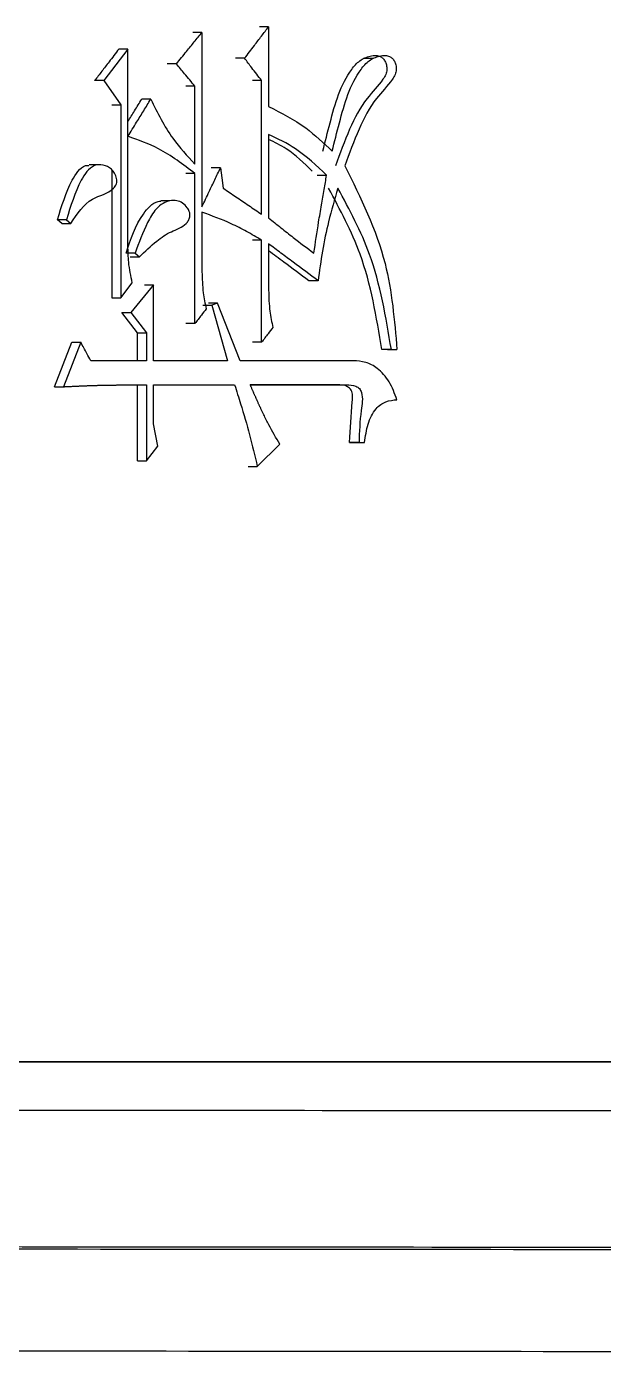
# Model space of a CAD drawing. Header units: millimetres. Extents: x 2278 to 4715, y 679 to 2402.
# Drawn here: x 3381.88 to 3385.24, y 967.15 to 974.95 of the extents above; entities that cross this region are included whole.
import ezdxf

# ---------------------------------------------------------------- set-up
doc = ezdxf.new("R2010")
doc.units = ezdxf.units.MM

msp = doc.modelspace()

# ---------------------------------------------------------------- linework, layer by layer
at = {"color": 7, "linetype": 'Continuous', "lineweight": 25}
for p, q in [((3382.8977, 974.917), (3382.8443, 974.917)), ((3382.8977, 974.917), (3382.8977, 973.9002)), ((3383.286, 974.9495), (3383.2322, 974.9495)), ((3383.286, 974.9495), (3383.286, 974.4842)), ((3382.4664, 974.8197), (3382.325, 974.6358)), ((3382.4664, 974.8197), (3382.4135, 974.8197)), ((3382.4664, 974.3113), (3382.4664, 974.8197)), ((3382.7486, 974.7331), (3382.6954, 974.7331)), ((3383.1457, 974.7656), (3383.092, 974.7656)), ((3383.8938, 974.7644), (3383.8388, 974.7644)), ((3382.325, 974.6358), (3382.2723, 974.6358)), ((3382.325, 974.6358), (3382.4248, 974.4951)), ((3382.8563, 974.6033), (3382.803, 974.6033)), ((3382.8563, 974.149), (3382.8563, 974.6033)), ((3383.2448, 974.6358), (3383.191, 974.6358)), ((3383.2448, 973.8569), (3383.2448, 974.6358)), ((3382.372, 974.4951), (3382.4248, 974.4951)), ((3382.4248, 974.4951), (3382.4248, 973.3701)), ((3382.5993, 974.5276), (3382.5463, 974.5276)), ((3382.4664, 973.673), (3382.4664, 974.3111)), ((3383.286, 974.3221), (3383.286, 973.8353)), ((3382.2925, 974.1455), (3382.2395, 974.1455)), ((3382.372, 974.1157), (3382.372, 973.3701)), ((3383.0053, 974.1274), (3382.9517, 974.1274)), ((3382.8563, 974.0948), (3382.803, 974.0948)), ((3382.8563, 973.2187), (3382.8563, 974.0948)), ((3383.5693, 974.0841), (3383.6236, 974.0841)), ((3382.7107, 973.9348), (3382.6572, 973.9348)), ((3382.081, 973.8028), (3382.056, 973.8245)), ((3382.081, 973.8028), (3382.1334, 973.8028)), ((3382.1083, 973.8245), (3382.1334, 973.8028)), ((3382.8977, 973.8677), (3382.8977, 973.5216)), ((3383.2448, 973.7055), (3383.191, 973.7055)), ((3383.2448, 973.1105), (3383.2448, 973.7055)), ((3383.286, 973.6839), (3383.286, 973.4134)), ((3382.4799, 973.6082), (3382.5328, 973.6082)), ((3382.4248, 973.3701), (3382.4913, 973.4567)), ((3382.6159, 973.4459), (3382.483, 973.2836)), ((3382.5629, 973.4459), (3382.6159, 973.4459)), ((3382.6159, 973.0024), (3382.6159, 973.4459)), ((3383.5742, 973.4675), (3383.52, 973.4675)), ((3382.372, 973.3701), (3382.4248, 973.3701)), ((3382.9022, 973.3269), (3382.9556, 973.3269)), ((3382.9887, 973.3377), (3382.9352, 973.3377)), ((3382.9887, 973.3377), (3382.9556, 973.3269)), ((3382.9556, 973.3269), (3383.0466, 973.0024)), ((3383.121, 973.0024), (3382.9887, 973.3377)), ((3382.4301, 973.2836), (3382.483, 973.2836)), ((3382.5214, 973.1646), (3382.4301, 973.2836)), ((3382.483, 973.2836), (3382.5744, 973.1646)), ((3382.8563, 973.2187), (3382.803, 973.2187)), ((3382.0393, 972.8509), (3382.1392, 973.1105)), ((3382.1917, 973.1105), (3382.0917, 972.8509)), ((3382.1392, 973.1105), (3382.1917, 973.1105)), ((3382.5214, 973.1646), (3382.5744, 973.1646)), ((3382.5214, 973.0024), (3382.5214, 973.1646)), ((3382.5744, 973.1646), (3382.5744, 973.0024)), ((3383.2448, 973.1105), (3383.191, 973.1105)), ((3384.0008, 973.0673), (3383.9459, 973.0673)), ((3383.9788, 973.0673), (3384.0336, 973.0673)), ((3384.0008, 973.0673), (3384.0336, 973.0673)), ((3382.5744, 973.0024), (3382.25, 973.0024)), ((3383.0466, 973.0024), (3382.6159, 973.0024)), ((3383.7796, 973.0024), (3383.121, 973.0024)), ((3382.5214, 972.4182), (3382.5214, 972.8617)), ((3382.5744, 972.8617), (3382.5744, 972.4182)), ((3382.6159, 972.8617), (3383.0879, 972.8617)), ((3382.6159, 972.6346), (3382.6159, 972.8617)), ((3383.0343, 972.8617), (3383.0879, 972.8617)), ((3383.1788, 972.8617), (3383.7386, 972.8617)), ((3383.6841, 972.8617), (3383.1788, 972.8617)), ((3383.6843, 972.8617), (3383.7389, 972.8617)), ((3382.0393, 972.8509), (3382.0917, 972.8509)), ((3382.6408, 972.5048), (3382.6159, 972.6346)), ((3382.5744, 972.4182), (3382.6408, 972.5048)), ((3383.22, 972.3858), (3383.352, 972.5156)), ((3383.8124, 972.5264), (3383.7579, 972.5264)), ((3383.7907, 972.5264), (3383.8452, 972.5264)), ((3383.8124, 972.5264), (3383.8452, 972.5264)), ((3383.1663, 972.3858), (3383.22, 972.3858))]:
    msp.add_line(p, q, dxfattribs=at)
at = {"color": 7, "linetype": 'Continuous', "lineweight": 25, "flags": 128}
for points in [[(3383.0053, 974.1274), (3383.0135, 974.0679), (3383.0218, 974.0084)], [(3382.1083, 973.8245), (3382.0886, 973.8245), (3382.0723, 973.8245), (3382.056, 973.8245)], [(3382.5079, 973.6298), (3382.4886, 973.6298), (3382.4718, 973.6298), (3382.455, 973.6298)], [(3382.5079, 973.6298), (3382.5204, 973.619), (3382.5328, 973.6082)], [(3382.5214, 972.4182), (3382.5346, 972.4182), (3382.5479, 972.4182), (3382.5744, 972.4182)]]:
    msp.add_lwpolyline(points, dxfattribs=at)
at = {"color": 7, "linetype": 'Continuous', "lineweight": 25}
for points, knots in [([(3382.7486, 974.7331), (3382.7683, 974.7574), (3382.803, 974.8002), (3382.8527, 974.8615), (3382.8827, 974.8985), (3382.8977, 974.917)], [0, 0, 0, 0, 0.396526, 0.698263, 1, 1, 1, 1]), ([(3383.1457, 974.7656), (3383.1648, 974.7905), (3383.1977, 974.8337), (3383.2445, 974.895), (3383.2722, 974.9313), (3383.286, 974.9495)], [0, 0, 0, 0, 0.407195, 0.703597, 1, 1, 1, 1]), ([(3382.4135, 974.8197), (3382.3944, 974.7947), (3382.3612, 974.7516), (3382.3142, 974.6903), (3382.2863, 974.6539), (3382.2723, 974.6358)], [0, 0, 0, 0, 0.407433, 0.703716, 1, 1, 1, 1]), ([(3382.8563, 974.6033), (3382.8463, 974.6153), (3382.8264, 974.6394), (3382.7905, 974.6826), (3382.7646, 974.7139), (3382.7486, 974.7331)], [0, 0, 0, 0, 0.277776, 0.555554, 1, 1, 1, 1]), ([(3383.2448, 974.6358), (3383.2353, 974.6483), (3383.2162, 974.6732), (3383.1832, 974.7165), (3383.1597, 974.7473), (3383.1457, 974.7656)], [0, 0, 0, 0, 0.288433, 0.576865, 1, 1, 1, 1]), ([(3383.6021, 974.2247), (3383.6157, 974.2793), (3383.6568, 974.4441), (3383.7125, 974.6394), (3383.8152, 974.7557), (3383.8671, 974.7784), (3383.9079, 974.7837), (3383.9336, 974.7787), (3383.9518, 974.7668), (3383.9644, 974.7492), (3383.973, 974.7263), (3383.976, 974.6993), (3383.9696, 974.6689), (3383.9307, 974.6108), (3383.8427, 974.5237), (3383.7506, 974.3491), (3383.7014, 974.2104), (3383.6758, 974.1381)], [0, 0, 0, 0, 0.113914, 0.343514, 0.39365, 0.444093, 0.471622, 0.490424, 0.505143, 0.519852, 0.535775, 0.554403, 0.572991, 0.596467, 0.700314, 0.843728, 1, 1, 1, 1]), ([(3383.6565, 974.2247), (3383.6701, 974.2793), (3383.7112, 974.4441), (3383.767, 974.6394), (3383.8698, 974.7558), (3383.9219, 974.7784), (3383.9627, 974.7837), (3383.9885, 974.7787), (3384.0067, 974.7668), (3384.0193, 974.7491), (3384.0279, 974.7263), (3384.0309, 974.6992), (3384.0244, 974.6688), (3383.9854, 974.6107), (3383.8974, 974.5236), (3383.8051, 974.349), (3383.7559, 974.2104), (3383.7303, 974.1381)], [0, 0, 0, 0, 0.113866, 0.34337, 0.39359, 0.444116, 0.471653, 0.490478, 0.50521, 0.519932, 0.535866, 0.554481, 0.573032, 0.596509, 0.70042, 0.843829, 1, 1, 1, 1]), ([(3382.4663, 974.3112), (3382.4831, 974.3384), (3382.5136, 974.3881), (3382.558, 974.4603), (3382.5855, 974.5052), (3382.5993, 974.5276)], [0, 0, 0, 0, 0.377948, 0.688974, 1, 1, 1, 1]), ([(3382.4664, 974.3974), (3382.4792, 974.4183), (3382.5059, 974.4618), (3382.5325, 974.5052), (3382.5463, 974.5276)], [0, 0, 0, 0, 0.483308, 1, 1, 1, 1]), ([(3382.5993, 974.5276), (3382.6387, 974.4481), (3382.7089, 974.3067), (3382.8114, 974.197), (3382.8563, 974.149)], [0, 0, 0, 0, 0.562196, 1, 1, 1, 1]), ([(3383.286, 974.4842), (3383.3601, 974.4467), (3383.4934, 974.3792), (3383.6063, 974.2721), (3383.6564, 974.2247)], [0, 0, 0, 0, 0.556253, 1, 1, 1, 1]), ([(3382.8563, 974.0948), (3382.7875, 974.1471), (3382.6656, 974.2396), (3382.5268, 974.2894), (3382.4664, 974.3111)], [0, 0, 0, 0, 0.564258, 1, 1, 1, 1]), ([(3383.6236, 974.0841), (3383.5653, 974.1394), (3383.462, 974.2374), (3383.3395, 974.2964), (3383.286, 974.3221)], [0, 0, 0, 0, 0.563785, 1, 1, 1, 1]), ([(3383.5404, 974.1086), (3383.4917, 974.1554), (3383.4136, 974.2305), (3383.3209, 974.2759), (3383.286, 974.293)], [0, 0, 0, 0, 0.623667, 1, 1, 1, 1]), ([(3382.056, 973.8245), (3382.0801, 973.9047), (3382.1104, 974.0053), (3382.1724, 974.1057), (3382.2075, 974.1419), (3382.2322, 974.1414), (3382.2392, 974.1413)], [0, 0, 0, 0, 0.625775, 0.785774, 0.939583, 1, 1, 1, 1]), ([(3382.1334, 973.8028), (3382.1708, 973.8587), (3382.2369, 973.9575), (3382.3535, 973.9758), (3382.3927, 974.0198), (3382.3998, 974.0333), (3382.4025, 974.0492), (3382.4001, 974.0711), (3382.3902, 974.0966), (3382.3643, 974.1267), (3382.3234, 974.1476), (3382.2689, 974.1459), (3382.2248, 974.1069), (3382.163, 974.0039), (3382.1326, 973.904), (3382.1083, 973.8245)], [0, 0, 0, 0, 0.207477, 0.366822, 0.383118, 0.39879, 0.41441, 0.430881, 0.46509, 0.497024, 0.558703, 0.619218, 0.681584, 0.746434, 1, 1, 1, 1]), ([(3382.8977, 973.9002), (3382.9116, 973.9296), (3382.9365, 973.9821), (3382.9724, 974.0578), (3382.9943, 974.1042), (3383.0053, 974.1274)], [0, 0, 0, 0, 0.387874, 0.693937, 1, 1, 1, 1]), ([(3383.7302, 974.1381), (3383.8217, 973.9535), (3383.9865, 973.621), (3384.0191, 973.2378), (3384.0336, 973.0673)], [0, 0, 0, 0, 0.554855, 1, 1, 1, 1]), ([(3383.5496, 973.6298), (3383.5585, 973.6902), (3383.5724, 973.7839), (3383.5933, 973.9073), (3383.6088, 973.9984), (3383.6188, 974.0563), (3383.6236, 974.0841)], [0, 0, 0, 0, 0.3974374, 0.6170172, 0.8157107, 1, 1, 1, 1]), ([(3383.0218, 974.0084), (3383.0465, 973.9916), (3383.096, 973.958), (3383.1703, 973.9075), (3383.22, 973.8738), (3383.2448, 973.8569)], [0, 0, 0, 0, 0.331513, 0.665756, 1, 1, 1, 1]), ([(3383.6893, 974.0083), (3383.6702, 973.9436), (3383.6347, 973.8234), (3383.5979, 973.642), (3383.5821, 973.5258), (3383.5742, 973.4675)], [0, 0, 0, 0, 0.368096, 0.683267, 1, 1, 1, 1]), ([(3383.9459, 973.0672), (3383.9142, 973.2577), (3383.858, 973.5948), (3383.7025, 973.8829), (3383.6348, 974.0083)], [0, 0, 0, 0, 0.56483, 1, 1, 1, 1]), ([(3384.0008, 973.0672), (3383.969, 973.2577), (3383.9127, 973.5948), (3383.757, 973.8829), (3383.6893, 974.0083)], [0, 0, 0, 0, 0.564773, 1, 1, 1, 1]), ([(3382.455, 973.6298), (3382.4827, 973.7108), (3382.5173, 973.8124), (3382.5926, 973.9051), (3382.63, 973.9311), (3382.6526, 973.9321), (3382.6574, 973.9323)], [0, 0, 0, 0, 0.6392681, 0.8011578, 0.9582099, 1, 1, 1, 1]), ([(3382.5328, 973.6082), (3382.566, 973.6401), (3382.6242, 973.6961), (3382.7162, 973.7599), (3382.7892, 973.7793), (3382.8189, 973.8197), (3382.8265, 973.8383), (3382.828, 973.8568), (3382.8235, 973.8758), (3382.8099, 973.8994), (3382.7856, 973.9234), (3382.7497, 973.9384), (3382.7097, 973.937), (3382.6677, 973.9211), (3382.6199, 973.8801), (3382.5635, 973.7807), (3382.5302, 973.6901), (3382.5079, 973.6298)], [0, 0, 0, 0, 0.148754, 0.260728, 0.372296, 0.394322, 0.416456, 0.432197, 0.447933, 0.473769, 0.515229, 0.556405, 0.603707, 0.651901, 0.70837, 0.805731, 1, 1, 1, 1]), ([(3383.2448, 973.7055), (3383.2159, 973.7225), (3383.158, 973.7564), (3383.0438, 973.8156), (3382.9552, 973.8472), (3382.8977, 973.8677)], [0, 0, 0, 0, 0.259479, 0.519027, 1, 1, 1, 1]), ([(3383.286, 973.8353), (3383.3098, 973.8161), (3383.3573, 973.7776), (3383.4449, 973.7084), (3383.5094, 973.66), (3383.5496, 973.6298)], [0, 0, 0, 0, 0.273449, 0.546904, 1, 1, 1, 1]), ([(3382.4913, 973.4567), (3382.483, 973.4964), (3382.4683, 973.5676), (3382.467, 973.6407), (3382.4664, 973.673)], [0, 0, 0, 0, 0.558836, 1, 1, 1, 1]), ([(3383.5742, 973.4675), (3383.5259, 973.5038), (3383.4537, 973.5581), (3383.3576, 973.6302), (3383.3099, 973.666), (3383.286, 973.6839)], [0, 0, 0, 0, 0.503826, 0.751913, 1, 1, 1, 1]), ([(3383.52, 973.4675), (3383.4716, 973.5039), (3383.3937, 973.5625), (3383.3157, 973.6211), (3383.286, 973.6434)], [0, 0, 0, 0, 0.620419, 1, 1, 1, 1]), ([(3382.8977, 973.5216), (3382.8987, 973.4805), (3382.9005, 973.4073), (3382.9158, 973.3364), (3382.9225, 973.3052)], [0, 0, 0, 0, 0.561072, 1, 1, 1, 1]), ([(3383.286, 973.4134), (3383.287, 973.3723), (3383.2888, 973.2991), (3383.3041, 973.2282), (3383.3108, 973.1971)], [0, 0, 0, 0, 0.5610721, 1, 1, 1, 1]), ([(3382.9225, 973.3052), (3382.9131, 973.2929), (3382.8973, 973.2723), (3382.8753, 973.2434), (3382.8626, 973.227), (3382.8563, 973.2187)], [0, 0, 0, 0, 0.428361, 0.714181, 1, 1, 1, 1]), ([(3383.3108, 973.1971), (3383.3014, 973.1847), (3383.2856, 973.1641), (3383.2637, 973.1353), (3383.2511, 973.1188), (3383.2448, 973.1105)], [0, 0, 0, 0, 0.428361, 0.714181, 1, 1, 1, 1]), ([(3382.25, 973.0024), (3382.2425, 973.0164), (3382.2289, 973.0415), (3382.2095, 973.0776), (3382.1976, 973.0995), (3382.1917, 973.1105)], [0, 0, 0, 0, 0.39045, 0.695224, 1, 1, 1, 1]), ([(3384.0336, 972.7752), (3384.0201, 972.8113), (3383.9934, 972.8824), (3383.9272, 972.9578), (3383.8524, 972.9974), (3383.8038, 973.0007), (3383.7796, 973.0024)], [0, 0, 0, 0, 0.291064, 0.572494, 0.787521, 1, 1, 1, 1]), ([(3382.0917, 972.8509), (3382.0948, 972.8511), (3382.1009, 972.8514), (3382.1102, 972.8518), (3382.1195, 972.8523), (3382.1272, 972.8527), (3382.1349, 972.853), (3382.1411, 972.8533), (3382.1488, 972.8537), (3382.1565, 972.8541), (3382.1658, 972.8545), (3382.1735, 972.8548), (3382.1812, 972.8552), (3382.1874, 972.8555), (3382.1951, 972.8558), (3382.2013, 972.8561), (3382.209, 972.8564), (3382.2167, 972.8567), (3382.226, 972.8571), (3382.2337, 972.8574), (3382.2414, 972.8576), (3382.2476, 972.8579), (3382.2553, 972.8581), (3382.263, 972.8584), (3382.2707, 972.8586), (3382.2785, 972.8589), (3382.2862, 972.8591), (3382.2939, 972.8593), (3382.3016, 972.8595), (3382.3078, 972.8596), (3382.3155, 972.8598), (3382.3232, 972.86), (3382.3309, 972.8601), (3382.3386, 972.8603), (3382.3463, 972.8604), (3382.354, 972.8605), (3382.3617, 972.8606), (3382.3679, 972.8607), (3382.3756, 972.8608), (3382.3833, 972.8609), (3382.391, 972.861), (3382.3987, 972.8611), (3382.4065, 972.8612), (3382.4142, 972.8613), (3382.4219, 972.8613), (3382.4296, 972.8614), (3382.4373, 972.8614), (3382.445, 972.8615), (3382.4511, 972.8615), (3382.4588, 972.8615), (3382.4666, 972.8616), (3382.4743, 972.8616), (3382.482, 972.8616), (3382.4897, 972.8617), (3382.4974, 972.8617), (3382.5051, 972.8617), (3382.5112, 972.8617), (3382.5189, 972.8617), (3382.5266, 972.8617), (3382.5343, 972.8617), (3382.542, 972.8617), (3382.5497, 972.8617), (3382.5574, 972.8617), (3382.5656, 972.8617), (3382.5708, 972.8617), (3382.5744, 972.8617)], [0, 0, 0, 0, 0.019168, 0.038335, 0.057502, 0.07667, 0.086254, 0.105421, 0.115005, 0.134172, 0.15334, 0.172507, 0.182091, 0.201259, 0.210842, 0.23001, 0.239594, 0.258761, 0.277929, 0.297096, 0.30668, 0.325847, 0.335431, 0.354599, 0.373766, 0.38335, 0.402517, 0.421685, 0.431268, 0.450436, 0.46002, 0.479187, 0.498355, 0.507938, 0.527106, 0.546273, 0.555857, 0.575025, 0.584608, 0.603776, 0.622943, 0.632527, 0.651695, 0.670862, 0.680446, 0.699613, 0.718781, 0.728365, 0.747532, 0.757116, 0.776283, 0.795451, 0.805034, 0.824202, 0.843369, 0.852953, 0.872121, 0.881704, 0.900872, 0.920039, 0.929623, 0.948791, 0.967958, 0.977542, 1, 1, 1, 1]), ([(3383.0879, 972.8617), (3383.0995, 972.825), (3383.13, 972.7285), (3383.177, 972.5709), (3383.2057, 972.4475), (3383.22, 972.3858)], [0, 0, 0, 0, 0.234581, 0.616855, 1, 1, 1, 1]), ([(3383.352, 972.5156), (3383.3296, 972.5528), (3383.2959, 972.6087), (3383.2621, 972.6779), (3383.2455, 972.7127), (3383.2379, 972.729), (3383.2339, 972.7378), (3383.2316, 972.7428), (3383.2287, 972.7491), (3383.2264, 972.7541), (3383.2236, 972.7604), (3383.2213, 972.7654), (3383.219, 972.7705), (3383.2168, 972.7755), (3383.2145, 972.7806), (3383.2117, 972.7869), (3383.2095, 972.7919), (3383.2067, 972.7982), (3383.2044, 972.8033), (3383.2016, 972.8096), (3383.1994, 972.8147), (3383.1966, 972.821), (3383.1944, 972.8261), (3383.1916, 972.8324), (3383.1894, 972.8375), (3383.1866, 972.8438), (3383.1844, 972.8489), (3383.1816, 972.8553), (3383.1799, 972.8591), (3383.1788, 972.8617)], [0, 0, 0, 0, 0.340494, 0.510588, 0.595628, 0.638147, 0.648777, 0.670037, 0.680666, 0.701926, 0.712556, 0.733815, 0.744445, 0.755075, 0.776334, 0.786964, 0.808224, 0.818854, 0.840113, 0.850743, 0.872003, 0.882632, 0.903892, 0.914522, 0.935781, 0.946411, 0.967671, 0.9783, 1, 1, 1, 1]), ([(3383.7578, 972.5264), (3383.7616, 972.6054), (3383.7659, 972.6963), (3383.7766, 972.7976), (3383.7693, 972.8321), (3383.7363, 972.8621), (3383.7056, 972.8619), (3383.6841, 972.8617)], [0, 0, 0, 0, 0.575027, 0.661027, 0.741894, 0.819512, 1, 1, 1, 1]), ([(3383.7386, 972.8617), (3383.7577, 972.8614), (3383.7845, 972.861), (3383.8161, 972.8418), (3383.8388, 972.7935), (3383.8178, 972.6832), (3383.8145, 972.5877), (3383.8124, 972.5264)], [0, 0, 0, 0, 0.163972, 0.228894, 0.296062, 0.547773, 1, 1, 1, 1]), ([(3383.8452, 972.5264), (3383.8501, 972.5624), (3383.8596, 972.6332), (3383.9022, 972.7216), (3383.9675, 972.7694), (3384.0117, 972.7733), (3384.0336, 972.7752)], [0, 0, 0, 0, 0.292624, 0.57669, 0.790427, 1, 1, 1, 1]), ([(3383.7578, 972.5264), (3383.7639, 972.5264), (3383.7749, 972.5264), (3383.7858, 972.5264), (3383.7906, 972.5264)], [0, 0, 0, 0, 0.56, 1, 1, 1, 1]), ([(3394.7343, 968.9154), (3393.9971, 968.9153), (3392.3431, 968.9153), (3388.4934, 968.9153), (3384.2537, 968.9153), (3378.653, 968.9152), (3372.8012, 968.9152), (3366.6698, 968.9151), (3360.2744, 968.915), (3356.2806, 968.915), (3353.5763, 968.9149)], [0, 0, 0, 0, 0.0675233, 0.1515081, 0.3196482, 0.4036328, 0.5717715, 0.7399066, 0.8238912, 1, 1, 1, 1]), ([(3353.6845, 968.915), (3354.3309, 968.915), (3357.5662, 968.915), (3363.3181, 968.9151), (3369.5177, 968.9152), (3375.5272, 968.9152), (3380.1666, 968.9152), (3385.7038, 968.9153), (3389.9122, 968.9153), (3394.8467, 968.9154), (3399.4444, 968.9154), (3403.5395, 968.9154), (3407.2211, 968.9155), (3409.8296, 968.9155), (3412.6396, 968.9156), (3414.51, 968.9157), (3416.5382, 968.9157), (3417.2945, 968.9158), (3417.8232, 968.9159)], [0, 0, 0, 0, 0.020124, 0.100733, 0.181328, 0.221587, 0.302184, 0.342442, 0.423039, 0.463298, 0.543894, 0.624491, 0.664749, 0.745346, 0.785604, 0.8662, 0.906458, 1, 1, 1, 1]), ([(3346.5455, 968.6469), (3347.8178, 968.6469), (3350.1442, 968.6468), (3353.5077, 968.6464), (3356.6408, 968.6459), (3359.7569, 968.6451), (3362.8507, 968.6442), (3365.9162, 968.6431), (3368.9477, 968.6418), (3373.2017, 968.6397), (3378.7421, 968.6364), (3385.486, 968.6312), (3392.2136, 968.6245), (3397.9345, 968.6171), (3402.6551, 968.6095), (3406.4578, 968.6021), (3409.8919, 968.5938), (3412.8503, 968.5848), (3415.3038, 968.5751), (3416.3493, 968.5682), (3416.8811, 968.5648)], [0, 0, 0, 0, 0.037781, 0.069081, 0.100468, 0.131943, 0.163506, 0.195157, 0.226895, 0.258722, 0.330934, 0.408983, 0.49287, 0.582593, 0.645672, 0.711347, 0.779618, 0.850484, 0.923944, 1, 1, 1, 1]), ([(3417.6372, 967.7656), (3417.1375, 967.7689), (3416.1516, 967.7754), (3413.8711, 967.7847), (3411.1103, 967.7933), (3407.8819, 967.8014), (3404.2713, 967.8087), (3399.7252, 967.8164), (3394.1221, 967.8241), (3387.4034, 967.8313), (3380.5008, 967.8371), (3373.5713, 967.8415), (3366.7473, 967.8448), (3360.1372, 967.847), (3353.8273, 967.8483), (3349.323, 967.8488), (3346.9403, 967.8488), (3346.5455, 967.8488)], [0, 0, 0, 0, 0.07139, 0.140843, 0.208359, 0.273937, 0.337578, 0.399281, 0.488173, 0.572709, 0.652888, 0.72871, 0.800173, 0.867277, 0.930021, 0.988406, 1, 1, 1, 1]), ([(3418.174, 967.7517), (3417.4491, 967.7562), (3415.9994, 967.7653), (3412.2091, 967.7782), (3407.311, 967.7903), (3401.2703, 967.8013), (3394.2224, 967.811), (3386.2795, 967.8193), (3377.5797, 967.826), (3368.2729, 967.831), (3359.831, 967.8338), (3352.5509, 967.8352), (3348.5473, 967.8354), (3346.5455, 967.8355)], [0, 0, 0, 0, 0.0981345, 0.196269, 0.2944034, 0.3925379, 0.4906723, 0.5888066, 0.686941, 0.7850753, 0.8832097, 0.9416048, 1, 1, 1, 1]), ([(3328.1584, 967.244), (3331.1831, 967.2448), (3337.2196, 967.2465), (3346.3727, 967.2468), (3355.4146, 967.2455), (3364.242, 967.2425), (3372.7342, 967.2379), (3379.5786, 967.2326), (3385.0357, 967.2276), (3389.3885, 967.2229), (3393.8464, 967.2173), (3398.325, 967.2108), (3402.4588, 967.2036), (3406.1993, 967.1958), (3409.5175, 967.1877), (3412.5528, 967.1786), (3415.205, 967.1687), (3417.4399, 967.158), (3418.4178, 967.1505), (3418.917, 967.1467)], [0, 0, 0, 0, 0.074691, 0.149062, 0.223115, 0.296848, 0.370262, 0.443356, 0.483243, 0.526636, 0.573536, 0.623941, 0.677851, 0.725458, 0.775499, 0.827974, 0.882883, 0.940225, 1, 1, 1, 1])]:
    msp.add_open_spline(points, degree=3, knots=knots, dxfattribs=at)

doc.saveas('drawing.dxf')
